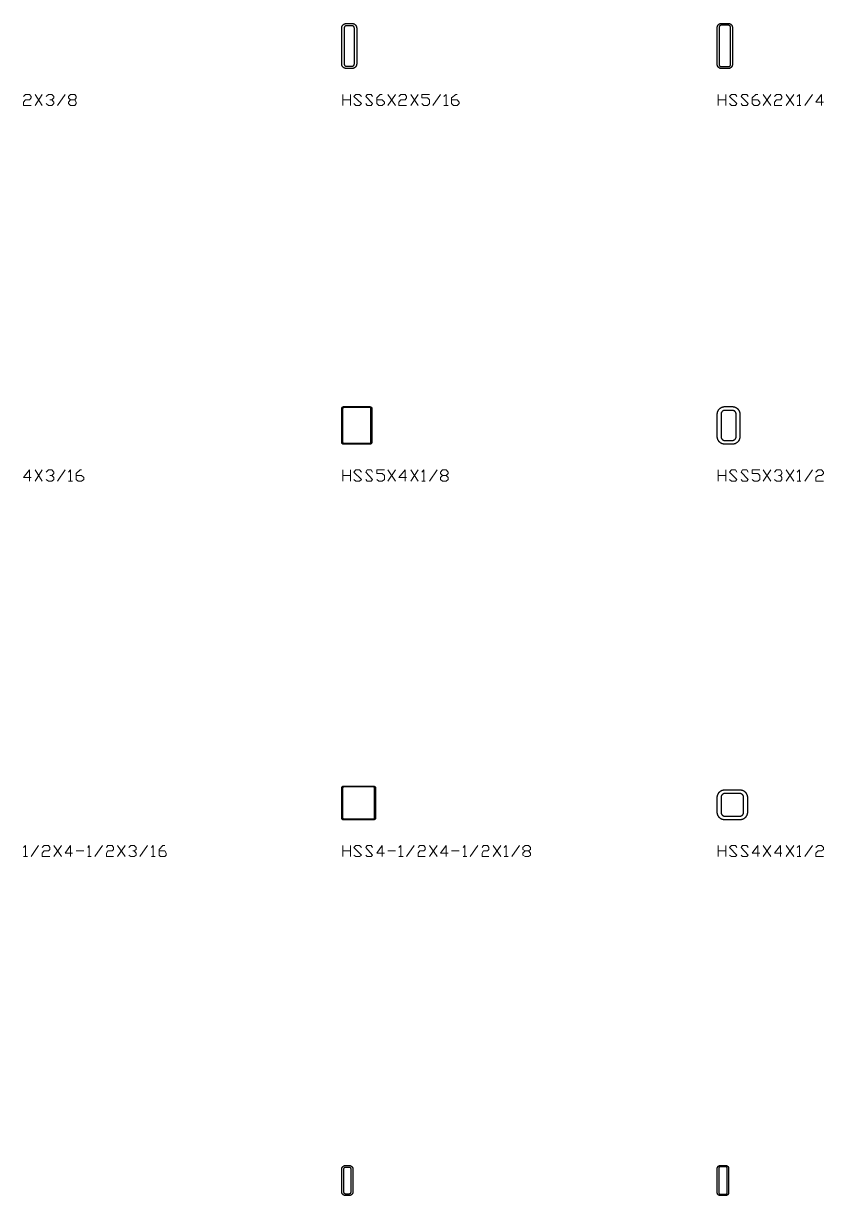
# Model space of a CAD drawing. Header units: inches. Extents: x 0 to 975, y -1305 to 34.
# Drawn here: x 107.6 to 214.1, y -1150 to -994 of the extents above; entities that cross this region are included whole.
import ezdxf

# ---------------------------------------------------------------- set-up
doc = ezdxf.new("R2010")
doc.units = ezdxf.units.IN
doc.header["$MEASUREMENT"] = 0
doc.layers.add('AISC_STEEL', color=7, linetype='Continuous')

msp = doc.modelspace()

# ---------------------------------------------------------------- linework, layer by layer
at = {"color": 3, "lineweight": 0}
for p, q in [((109.2, -1003.44), (110.12, -1004.92)), ((109.2, -1004.92), (110.12, -1003.44)), ((112.15, -1004.92), (113.17, -1003.44)), ((150.14, -1004.92), (150.14, -1003.44)), ((150.14, -1004.18), (151.16, -1004.18)), ((151.16, -1003.44), (151.16, -1004.92)), ((156.14, -1003.44), (157.15, -1004.92)), ((156.14, -1004.92), (157.15, -1003.44)), ((159.18, -1003.44), (160.2, -1004.92)), ((159.18, -1004.92), (160.2, -1003.44)), ((162.13, -1004.92), (163.15, -1003.44)), ((200.13, -1004.92), (200.13, -1003.44)), ((200.13, -1004.18), (201.14, -1004.18)), ((201.14, -1003.44), (201.14, -1004.92)), ((206.12, -1003.44), (207.13, -1004.92)), ((206.12, -1004.92), (207.13, -1003.44)), ((209.16, -1003.44), (210.18, -1004.92)), ((209.16, -1004.92), (210.18, -1003.44)), ((211.65, -1004.92), (212.67, -1003.44)), ((163.61, -1004.92), (164.16, -1004.92)), ((210.64, -1004.92), (211.1, -1004.92)), ((109.2, -1053.43), (110.12, -1054.9)), ((109.2, -1054.9), (110.12, -1053.43)), ((112.15, -1054.9), (113.17, -1053.43)), ((150.14, -1054.9), (150.14, -1053.43)), ((150.14, -1054.16), (151.16, -1054.16)), ((151.16, -1053.43), (151.16, -1054.9)), ((156.14, -1053.43), (157.15, -1054.9)), ((156.14, -1054.9), (157.15, -1053.43)), ((159.18, -1053.43), (160.2, -1054.9)), ((159.18, -1054.9), (160.2, -1053.43)), ((161.67, -1054.9), (162.69, -1053.43)), ((200.13, -1054.9), (200.13, -1053.43)), ((200.13, -1054.16), (201.14, -1054.16)), ((201.14, -1053.43), (201.14, -1054.9)), ((206.12, -1053.43), (207.13, -1054.9)), ((206.12, -1054.9), (207.13, -1053.43)), ((209.16, -1053.43), (210.18, -1054.9)), ((209.16, -1054.9), (210.18, -1053.43)), ((211.65, -1054.9), (212.67, -1053.43)), ((113.63, -1054.9), (114.18, -1054.9)), ((160.66, -1054.9), (161.12, -1054.9)), ((210.64, -1054.9), (211.1, -1054.9)), ((108.65, -1104.88), (109.66, -1103.41)), ((111.69, -1103.41), (112.7, -1104.88)), ((111.69, -1104.88), (112.7, -1103.41)), ((114.64, -1104.14), (115.66, -1104.14)), ((117.13, -1104.88), (118.15, -1103.41)), ((120.17, -1103.41), (121.19, -1104.88)), ((120.17, -1104.88), (121.19, -1103.41)), ((123.13, -1104.88), (124.14, -1103.41)), ((150.14, -1104.88), (150.14, -1103.41)), ((150.14, -1104.14), (151.16, -1104.14)), ((151.16, -1103.41), (151.16, -1104.88)), ((156.14, -1104.14), (157.15, -1104.14)), ((158.63, -1104.88), (159.64, -1103.41)), ((161.67, -1103.41), (162.69, -1104.88)), ((161.67, -1104.88), (162.69, -1103.41)), ((164.62, -1104.14), (165.64, -1104.14)), ((167.11, -1104.88), (168.13, -1103.41)), ((170.16, -1103.41), (171.17, -1104.88)), ((170.16, -1104.88), (171.17, -1103.41)), ((172.65, -1104.88), (173.66, -1103.41)), ((200.13, -1104.88), (200.13, -1103.41)), ((200.13, -1104.14), (201.14, -1104.14)), ((201.14, -1103.41), (201.14, -1104.88)), ((206.12, -1103.41), (207.13, -1104.88)), ((206.12, -1104.88), (207.13, -1103.41)), ((209.16, -1103.41), (210.18, -1104.88)), ((209.16, -1104.88), (210.18, -1103.41)), ((211.65, -1104.88), (212.67, -1103.41)), ((107.63, -1104.88), (108.19, -1104.88)), ((116.21, -1104.88), (116.67, -1104.88)), ((124.69, -1104.88), (125.15, -1104.88)), ((157.61, -1104.88), (158.17, -1104.88)), ((166.19, -1104.88), (166.65, -1104.88)), ((171.63, -1104.88), (172.18, -1104.88)), ((210.64, -1104.88), (211.1, -1104.88))]:
    msp.add_line(p, q, dxfattribs=at)
for points in [[(107.63, -1003.72), (107.91, -1003.44), (108.46, -1003.44), (108.65, -1003.72), (108.65, -1003.91), (108.46, -1004.18), (107.91, -1004.18), (107.63, -1004.46), (107.63, -1004.92), (108.65, -1004.92)], [(110.68, -1003.72), (110.95, -1003.44), (111.41, -1003.44), (111.69, -1003.72), (111.69, -1003.91), (111.41, -1004.18), (111.14, -1004.18)], [(111.41, -1004.18), (111.69, -1004.46), (111.69, -1004.64), (111.41, -1004.92), (110.95, -1004.92), (110.68, -1004.64)], [(114.46, -1004.18), (114.64, -1004.46), (114.64, -1004.64), (114.46, -1004.92), (113.9, -1004.92), (113.63, -1004.64), (113.63, -1004.46), (113.9, -1004.18), (114.46, -1004.18), (114.64, -1003.91), (114.64, -1003.72), (114.46, -1003.44), (113.9, -1003.44), (113.63, -1003.72), (113.63, -1003.91), (113.9, -1004.18)], [(151.62, -1004.64), (151.9, -1004.92), (152.36, -1004.92), (152.63, -1004.64), (151.62, -1003.72), (151.9, -1003.44), (152.36, -1003.44), (152.63, -1003.72)], [(153.19, -1004.64), (153.37, -1004.92), (153.93, -1004.92), (154.11, -1004.64), (153.19, -1003.72), (153.37, -1003.44), (153.93, -1003.44), (154.11, -1003.72)], [(154.66, -1004.18), (155.4, -1004.18), (155.68, -1004.46), (155.68, -1004.64), (155.4, -1004.92), (154.94, -1004.92), (154.66, -1004.64), (154.66, -1003.91), (155.12, -1003.44), (155.4, -1003.44)], [(157.61, -1003.72), (157.89, -1003.44), (158.44, -1003.44), (158.63, -1003.72), (158.63, -1003.91), (158.44, -1004.18), (157.89, -1004.18), (157.61, -1004.46), (157.61, -1004.92), (158.63, -1004.92)], [(160.66, -1004.64), (160.93, -1004.92), (161.4, -1004.92), (161.67, -1004.64), (161.67, -1004.18), (161.4, -1003.91), (160.66, -1003.91), (160.66, -1003.44), (161.67, -1003.44)], [(163.61, -1003.72), (163.89, -1003.44), (163.89, -1004.92)], [(164.62, -1004.18), (165.36, -1004.18), (165.64, -1004.46), (165.64, -1004.64), (165.36, -1004.92), (164.9, -1004.92), (164.62, -1004.64), (164.62, -1003.91), (165.18, -1003.44), (165.36, -1003.44)], [(201.6, -1004.64), (201.88, -1004.92), (202.43, -1004.92), (202.62, -1004.64), (201.6, -1003.72), (201.88, -1003.44), (202.43, -1003.44), (202.62, -1003.72)], [(203.17, -1004.64), (203.35, -1004.92), (203.91, -1004.92), (204.09, -1004.64), (203.17, -1003.72), (203.35, -1003.44), (203.91, -1003.44), (204.09, -1003.72)], [(204.64, -1004.18), (205.38, -1004.18), (205.66, -1004.46), (205.66, -1004.64), (205.38, -1004.92), (204.92, -1004.92), (204.64, -1004.64), (204.64, -1003.91), (205.11, -1003.44), (205.38, -1003.44)], [(207.6, -1003.72), (207.87, -1003.44), (208.43, -1003.44), (208.61, -1003.72), (208.61, -1003.91), (208.43, -1004.18), (207.87, -1004.18), (207.6, -1004.46), (207.6, -1004.92), (208.61, -1004.92)], [(210.64, -1003.72), (210.92, -1003.44), (210.92, -1004.92)], [(214.14, -1004.46), (213.13, -1004.46), (213.87, -1003.44), (213.87, -1004.92)], [(108.65, -1054.44), (107.63, -1054.44), (108.46, -1053.43), (108.46, -1054.9)], [(110.68, -1053.7), (110.95, -1053.43), (111.41, -1053.43), (111.69, -1053.7), (111.69, -1053.89), (111.41, -1054.16), (111.14, -1054.16)], [(111.41, -1054.16), (111.69, -1054.44), (111.69, -1054.72), (111.41, -1054.9), (110.95, -1054.9), (110.68, -1054.72)], [(113.63, -1053.7), (113.9, -1053.43), (113.9, -1054.9)], [(114.64, -1054.16), (115.38, -1054.16), (115.66, -1054.44), (115.66, -1054.72), (115.38, -1054.9), (114.92, -1054.9), (114.64, -1054.72), (114.64, -1053.89), (115.19, -1053.43), (115.38, -1053.43)], [(151.62, -1054.72), (151.9, -1054.9), (152.36, -1054.9), (152.63, -1054.72), (151.62, -1053.7), (151.9, -1053.43), (152.36, -1053.43), (152.63, -1053.7)], [(153.19, -1054.72), (153.37, -1054.9), (153.93, -1054.9), (154.11, -1054.72), (153.19, -1053.7), (153.37, -1053.43), (153.93, -1053.43), (154.11, -1053.7)], [(154.66, -1054.72), (154.94, -1054.9), (155.4, -1054.9), (155.68, -1054.72), (155.68, -1054.16), (155.4, -1053.89), (154.66, -1053.89), (154.66, -1053.43), (155.68, -1053.43)], [(158.63, -1054.44), (157.61, -1054.44), (158.44, -1053.43), (158.44, -1054.9)], [(160.66, -1053.7), (160.93, -1053.43), (160.93, -1054.9)], [(163.89, -1054.16), (164.16, -1054.44), (164.16, -1054.72), (163.89, -1054.9), (163.42, -1054.9), (163.15, -1054.72), (163.15, -1054.44), (163.42, -1054.16), (163.89, -1054.16), (164.16, -1053.89), (164.16, -1053.7), (163.89, -1053.43), (163.42, -1053.43), (163.15, -1053.7), (163.15, -1053.89), (163.42, -1054.16)], [(201.6, -1054.72), (201.88, -1054.9), (202.43, -1054.9), (202.62, -1054.72), (201.6, -1053.7), (201.88, -1053.43), (202.43, -1053.43), (202.62, -1053.7)], [(203.17, -1054.72), (203.35, -1054.9), (203.91, -1054.9), (204.09, -1054.72), (203.17, -1053.7), (203.35, -1053.43), (203.91, -1053.43), (204.09, -1053.7)], [(204.64, -1054.72), (204.92, -1054.9), (205.38, -1054.9), (205.66, -1054.72), (205.66, -1054.16), (205.38, -1053.89), (204.64, -1053.89), (204.64, -1053.43), (205.66, -1053.43)], [(207.6, -1053.7), (207.87, -1053.43), (208.43, -1053.43), (208.61, -1053.7), (208.61, -1053.89), (208.43, -1054.16), (208.15, -1054.16)], [(208.43, -1054.16), (208.61, -1054.44), (208.61, -1054.72), (208.43, -1054.9), (207.87, -1054.9), (207.6, -1054.72)], [(210.64, -1053.7), (210.92, -1053.43), (210.92, -1054.9)], [(213.13, -1053.7), (213.41, -1053.43), (213.87, -1053.43), (214.14, -1053.7), (214.14, -1053.89), (213.87, -1054.16), (213.41, -1054.16), (213.13, -1054.44), (213.13, -1054.9), (214.14, -1054.9)], [(107.63, -1103.68), (107.91, -1103.41), (107.91, -1104.88)], [(110.12, -1103.68), (110.4, -1103.41), (110.95, -1103.41), (111.14, -1103.68), (111.14, -1103.96), (110.95, -1104.14), (110.4, -1104.14), (110.12, -1104.42), (110.12, -1104.88), (111.14, -1104.88)], [(114.18, -1104.42), (113.17, -1104.42), (113.9, -1103.41), (113.9, -1104.88)], [(116.21, -1103.68), (116.39, -1103.41), (116.39, -1104.88)], [(118.7, -1103.68), (118.88, -1103.41), (119.44, -1103.41), (119.62, -1103.68), (119.62, -1103.96), (119.44, -1104.14), (118.88, -1104.14), (118.7, -1104.42), (118.7, -1104.88), (119.62, -1104.88)], [(121.65, -1103.68), (121.93, -1103.41), (122.39, -1103.41), (122.66, -1103.68), (122.66, -1103.96), (122.39, -1104.14), (122.2, -1104.14)], [(122.39, -1104.14), (122.66, -1104.42), (122.66, -1104.7), (122.39, -1104.88), (121.93, -1104.88), (121.65, -1104.7)], [(124.69, -1103.68), (124.88, -1103.41), (124.88, -1104.88)], [(125.71, -1104.14), (126.45, -1104.14), (126.63, -1104.42), (126.63, -1104.7), (126.45, -1104.88), (125.89, -1104.88), (125.71, -1104.7), (125.71, -1103.96), (126.17, -1103.41), (126.45, -1103.41)], [(151.62, -1104.7), (151.9, -1104.88), (152.36, -1104.88), (152.63, -1104.7), (151.62, -1103.68), (151.9, -1103.41), (152.36, -1103.41), (152.63, -1103.68)], [(153.19, -1104.7), (153.37, -1104.88), (153.93, -1104.88), (154.11, -1104.7), (153.19, -1103.68), (153.37, -1103.41), (153.93, -1103.41), (154.11, -1103.68)], [(155.68, -1104.42), (154.66, -1104.42), (155.4, -1103.41), (155.4, -1104.88)], [(157.61, -1103.68), (157.89, -1103.41), (157.89, -1104.88)], [(160.2, -1103.68), (160.38, -1103.41), (160.93, -1103.41), (161.12, -1103.68), (161.12, -1103.96), (160.93, -1104.14), (160.38, -1104.14), (160.2, -1104.42), (160.2, -1104.88), (161.12, -1104.88)], [(164.16, -1104.42), (163.15, -1104.42), (163.89, -1103.41), (163.89, -1104.88)], [(166.19, -1103.68), (166.38, -1103.41), (166.38, -1104.88)], [(168.68, -1103.68), (168.86, -1103.41), (169.42, -1103.41), (169.6, -1103.68), (169.6, -1103.96), (169.42, -1104.14), (168.86, -1104.14), (168.68, -1104.42), (168.68, -1104.88), (169.6, -1104.88)], [(171.63, -1103.68), (171.91, -1103.41), (171.91, -1104.88)], [(174.86, -1104.14), (175.14, -1104.42), (175.14, -1104.7), (174.86, -1104.88), (174.4, -1104.88), (174.12, -1104.7), (174.12, -1104.42), (174.4, -1104.14), (174.86, -1104.14), (175.14, -1103.96), (175.14, -1103.68), (174.86, -1103.41), (174.4, -1103.41), (174.12, -1103.68), (174.12, -1103.96), (174.4, -1104.14)], [(201.6, -1104.7), (201.88, -1104.88), (202.43, -1104.88), (202.62, -1104.7), (201.6, -1103.68), (201.88, -1103.41), (202.43, -1103.41), (202.62, -1103.68)], [(203.17, -1104.7), (203.35, -1104.88), (203.91, -1104.88), (204.09, -1104.7), (203.17, -1103.68), (203.35, -1103.41), (203.91, -1103.41), (204.09, -1103.68)], [(205.66, -1104.42), (204.64, -1104.42), (205.38, -1103.41), (205.38, -1104.88)], [(208.61, -1104.42), (207.6, -1104.42), (208.43, -1103.41), (208.43, -1104.88)], [(210.64, -1103.68), (210.92, -1103.41), (210.92, -1104.88)], [(213.13, -1103.68), (213.41, -1103.41), (213.87, -1103.41), (214.14, -1103.68), (214.14, -1103.96), (213.87, -1104.14), (213.41, -1104.14), (213.13, -1104.42), (213.13, -1104.88), (214.14, -1104.88)]]:
    msp.add_lwpolyline(points, dxfattribs=at)
at = {"layer": 'AISC_STEEL'}
for points in [[(151.38, -994), (151.4, -994), (151.43, -994), (151.46, -994.01), (151.49, -994.01), (151.52, -994.02), (151.55, -994.03), (151.58, -994.03), (151.61, -994.04), (151.63, -994.06), (151.66, -994.07), (151.69, -994.08), (151.71, -994.1), (151.74, -994.12), (151.76, -994.13), (151.78, -994.15), (151.81, -994.17), (151.83, -994.19), (151.85, -994.22), (151.87, -994.24), (151.88, -994.26), (151.9, -994.29), (151.92, -994.31), (151.93, -994.34), (151.94, -994.37), (151.96, -994.39), (151.97, -994.42), (151.97, -994.45), (151.98, -994.48), (151.99, -994.51), (151.99, -994.54), (152, -994.57), (152, -994.6), (152, -994.62), (152, -999.38), (152, -999.4), (152, -999.43), (151.99, -999.46), (151.99, -999.49), (151.98, -999.52), (151.97, -999.55), (151.97, -999.58), (151.96, -999.61), (151.94, -999.63), (151.93, -999.66), (151.92, -999.69), (151.9, -999.71), (151.88, -999.74), (151.87, -999.76), (151.85, -999.78), (151.83, -999.81), (151.81, -999.83), (151.78, -999.85), (151.76, -999.87), (151.74, -999.88), (151.71, -999.9), (151.69, -999.92), (151.66, -999.93), (151.63, -999.94), (151.61, -999.96), (151.58, -999.97), (151.55, -999.97), (151.52, -999.98), (151.49, -999.99), (151.46, -999.99), (151.43, -1000), (151.4, -1000), (151.38, -1000), (150.62, -1000), (150.6, -1000), (150.57, -1000), (150.54, -999.99), (150.51, -999.99), (150.48, -999.98), (150.45, -999.97), (150.42, -999.97), (150.39, -999.96), (150.37, -999.94), (150.34, -999.93), (150.31, -999.92), (150.29, -999.9), (150.26, -999.88), (150.24, -999.87), (150.22, -999.85), (150.19, -999.83), (150.17, -999.81), (150.15, -999.78), (150.13, -999.76), (150.12, -999.74), (150.1, -999.71), (150.08, -999.69), (150.07, -999.66), (150.06, -999.63), (150.04, -999.61), (150.03, -999.58), (150.03, -999.55), (150.02, -999.52), (150.01, -999.49), (150.01, -999.46), (150, -999.43), (150, -999.4), (150, -999.38), (150, -994.62), (150, -994.6), (150, -994.57), (150.01, -994.54), (150.01, -994.51), (150.02, -994.48), (150.03, -994.45), (150.03, -994.42), (150.04, -994.39), (150.06, -994.37), (150.07, -994.34), (150.08, -994.31), (150.1, -994.29), (150.12, -994.26), (150.13, -994.24), (150.15, -994.22), (150.17, -994.19), (150.19, -994.17), (150.22, -994.15), (150.24, -994.13), (150.26, -994.12), (150.29, -994.1), (150.31, -994.08), (150.34, -994.07), (150.37, -994.06), (150.39, -994.04), (150.42, -994.03), (150.45, -994.03), (150.48, -994.02), (150.51, -994.01), (150.54, -994.01), (150.57, -994), (150.6, -994), (150.62, -994)], [(150.62, -994.31), (150.6, -994.31), (150.57, -994.32), (150.54, -994.32), (150.51, -994.33), (150.49, -994.35), (150.46, -994.36), (150.44, -994.38), (150.41, -994.39), (150.39, -994.41), (150.38, -994.44), (150.36, -994.46), (150.35, -994.49), (150.33, -994.51), (150.32, -994.54), (150.32, -994.57), (150.31, -994.6), (150.31, -994.62), (150.31, -999.38), (150.31, -999.4), (150.32, -999.43), (150.32, -999.46), (150.33, -999.49), (150.35, -999.51), (150.36, -999.54), (150.38, -999.56), (150.39, -999.59), (150.41, -999.61), (150.44, -999.62), (150.46, -999.64), (150.49, -999.65), (150.51, -999.67), (150.54, -999.68), (150.57, -999.68), (150.6, -999.69), (150.62, -999.69), (151.38, -999.69), (151.4, -999.69), (151.43, -999.68), (151.46, -999.68), (151.49, -999.67), (151.51, -999.65), (151.54, -999.64), (151.56, -999.62), (151.59, -999.61), (151.61, -999.59), (151.62, -999.56), (151.64, -999.54), (151.65, -999.51), (151.67, -999.49), (151.68, -999.46), (151.68, -999.43), (151.69, -999.4), (151.69, -999.38), (151.69, -994.62), (151.69, -994.6), (151.68, -994.57), (151.68, -994.54), (151.67, -994.51), (151.65, -994.49), (151.64, -994.46), (151.62, -994.44), (151.61, -994.41), (151.59, -994.39), (151.56, -994.38), (151.54, -994.36), (151.51, -994.35), (151.49, -994.33), (151.46, -994.32), (151.43, -994.32), (151.4, -994.31), (151.38, -994.31)], [(201.5, -994), (201.53, -994), (201.56, -994), (201.59, -994.01), (201.62, -994.01), (201.64, -994.02), (201.67, -994.03), (201.7, -994.04), (201.72, -994.05), (201.75, -994.07), (201.77, -994.08), (201.8, -994.1), (201.82, -994.12), (201.84, -994.14), (201.86, -994.16), (201.88, -994.18), (201.9, -994.2), (201.92, -994.23), (201.93, -994.25), (201.95, -994.28), (201.96, -994.3), (201.97, -994.33), (201.98, -994.36), (201.99, -994.38), (201.99, -994.41), (202, -994.44), (202, -994.47), (202, -994.5), (202, -999.5), (202, -999.53), (202, -999.56), (201.99, -999.59), (201.99, -999.62), (201.98, -999.64), (201.97, -999.67), (201.96, -999.7), (201.95, -999.72), (201.93, -999.75), (201.92, -999.77), (201.9, -999.8), (201.88, -999.82), (201.86, -999.84), (201.84, -999.86), (201.82, -999.88), (201.8, -999.9), (201.77, -999.92), (201.75, -999.93), (201.72, -999.95), (201.7, -999.96), (201.67, -999.97), (201.64, -999.98), (201.62, -999.99), (201.59, -999.99), (201.56, -1000), (201.53, -1000), (201.5, -1000), (200.5, -1000), (200.47, -1000), (200.44, -1000), (200.41, -999.99), (200.38, -999.99), (200.36, -999.98), (200.33, -999.97), (200.3, -999.96), (200.28, -999.95), (200.25, -999.93), (200.23, -999.92), (200.2, -999.9), (200.18, -999.88), (200.16, -999.86), (200.14, -999.84), (200.12, -999.82), (200.1, -999.8), (200.08, -999.77), (200.07, -999.75), (200.05, -999.72), (200.04, -999.7), (200.03, -999.67), (200.02, -999.64), (200.01, -999.62), (200.01, -999.59), (200, -999.56), (200, -999.53), (200, -999.5), (200, -994.5), (200, -994.47), (200, -994.44), (200.01, -994.41), (200.01, -994.38), (200.02, -994.36), (200.03, -994.33), (200.04, -994.3), (200.05, -994.28), (200.07, -994.25), (200.08, -994.23), (200.1, -994.2), (200.12, -994.18), (200.14, -994.16), (200.16, -994.14), (200.18, -994.12), (200.2, -994.1), (200.23, -994.08), (200.25, -994.07), (200.28, -994.05), (200.3, -994.04), (200.33, -994.03), (200.36, -994.02), (200.38, -994.01), (200.41, -994.01), (200.44, -994), (200.47, -994), (200.5, -994)], [(200.5, -994.25), (200.47, -994.25), (200.44, -994.26), (200.42, -994.26), (200.39, -994.27), (200.37, -994.29), (200.34, -994.3), (200.32, -994.32), (200.3, -994.34), (200.29, -994.37), (200.27, -994.39), (200.26, -994.42), (200.26, -994.44), (200.25, -994.47), (200.25, -994.5), (200.25, -999.5), (200.25, -999.53), (200.26, -999.56), (200.26, -999.58), (200.27, -999.61), (200.29, -999.63), (200.3, -999.66), (200.32, -999.68), (200.34, -999.7), (200.37, -999.71), (200.39, -999.73), (200.42, -999.74), (200.44, -999.74), (200.47, -999.75), (200.5, -999.75), (201.5, -999.75), (201.53, -999.75), (201.56, -999.74), (201.58, -999.74), (201.61, -999.73), (201.63, -999.71), (201.66, -999.7), (201.68, -999.68), (201.7, -999.66), (201.71, -999.63), (201.73, -999.61), (201.74, -999.58), (201.74, -999.56), (201.75, -999.53), (201.75, -999.5), (201.75, -994.5), (201.75, -994.47), (201.74, -994.44), (201.74, -994.42), (201.73, -994.39), (201.71, -994.37), (201.7, -994.34), (201.68, -994.32), (201.66, -994.3), (201.63, -994.29), (201.61, -994.27), (201.58, -994.26), (201.56, -994.26), (201.53, -994.25), (201.5, -994.25)], [(153.75, -1045), (153.78, -1045), (153.81, -1045.01), (153.83, -1045.01), (153.86, -1045.02), (153.88, -1045.04), (153.91, -1045.05), (153.93, -1045.07), (153.95, -1045.09), (153.96, -1045.12), (153.98, -1045.14), (153.99, -1045.17), (153.99, -1045.19), (154, -1045.22), (154, -1045.25), (154, -1049.75), (154, -1049.78), (153.99, -1049.81), (153.99, -1049.83), (153.98, -1049.86), (153.96, -1049.88), (153.95, -1049.91), (153.93, -1049.93), (153.91, -1049.95), (153.88, -1049.96), (153.86, -1049.98), (153.83, -1049.99), (153.81, -1049.99), (153.78, -1050), (153.75, -1050), (150.25, -1050), (150.22, -1050), (150.19, -1049.99), (150.17, -1049.99), (150.14, -1049.98), (150.12, -1049.96), (150.09, -1049.95), (150.07, -1049.93), (150.05, -1049.91), (150.04, -1049.88), (150.02, -1049.86), (150.01, -1049.83), (150.01, -1049.81), (150, -1049.78), (150, -1049.75), (150, -1045.25), (150, -1045.22), (150.01, -1045.19), (150.01, -1045.17), (150.02, -1045.14), (150.04, -1045.12), (150.05, -1045.09), (150.07, -1045.07), (150.09, -1045.05), (150.12, -1045.04), (150.14, -1045.02), (150.17, -1045.01), (150.19, -1045.01), (150.22, -1045), (150.25, -1045)], [(150.25, -1045.12), (150.23, -1045.13), (150.22, -1045.13), (150.2, -1045.13), (150.19, -1045.14), (150.17, -1045.15), (150.16, -1045.16), (150.15, -1045.17), (150.14, -1045.19), (150.13, -1045.2), (150.13, -1045.22), (150.13, -1045.23), (150.12, -1045.25), (150.12, -1049.75), (150.13, -1049.77), (150.13, -1049.78), (150.13, -1049.8), (150.14, -1049.81), (150.15, -1049.83), (150.16, -1049.84), (150.17, -1049.85), (150.19, -1049.86), (150.2, -1049.87), (150.22, -1049.87), (150.23, -1049.87), (150.25, -1049.88), (153.75, -1049.88), (153.77, -1049.87), (153.78, -1049.87), (153.8, -1049.87), (153.81, -1049.86), (153.83, -1049.85), (153.84, -1049.84), (153.85, -1049.83), (153.86, -1049.81), (153.87, -1049.8), (153.87, -1049.78), (153.87, -1049.77), (153.88, -1049.75), (153.88, -1045.25), (153.87, -1045.23), (153.87, -1045.22), (153.87, -1045.2), (153.86, -1045.19), (153.85, -1045.17), (153.84, -1045.16), (153.83, -1045.15), (153.81, -1045.14), (153.8, -1045.13), (153.78, -1045.13), (153.77, -1045.13), (153.75, -1045.12)], [(202, -1045), (202.03, -1045), (202.06, -1045), (202.09, -1045), (202.12, -1045.01), (202.15, -1045.01), (202.18, -1045.02), (202.21, -1045.02), (202.23, -1045.03), (202.26, -1045.04), (202.29, -1045.04), (202.32, -1045.05), (202.35, -1045.06), (202.38, -1045.07), (202.4, -1045.08), (202.43, -1045.1), (202.46, -1045.11), (202.48, -1045.12), (202.51, -1045.14), (202.53, -1045.15), (202.56, -1045.17), (202.58, -1045.19), (202.61, -1045.21), (202.63, -1045.22), (202.65, -1045.24), (202.67, -1045.26), (202.7, -1045.28), (202.72, -1045.3), (202.74, -1045.33), (202.76, -1045.35), (202.78, -1045.37), (202.79, -1045.39), (202.81, -1045.42), (202.83, -1045.44), (202.85, -1045.47), (202.86, -1045.49), (202.88, -1045.52), (202.89, -1045.54), (202.9, -1045.57), (202.92, -1045.6), (202.93, -1045.62), (202.94, -1045.65), (202.95, -1045.68), (202.96, -1045.71), (202.96, -1045.74), (202.97, -1045.77), (202.98, -1045.79), (202.98, -1045.82), (202.99, -1045.85), (202.99, -1045.88), (203, -1045.91), (203, -1045.94), (203, -1045.97), (203, -1046), (203, -1049), (203, -1049.03), (203, -1049.06), (203, -1049.09), (202.99, -1049.12), (202.99, -1049.15), (202.98, -1049.18), (202.98, -1049.21), (202.97, -1049.23), (202.96, -1049.26), (202.96, -1049.29), (202.95, -1049.32), (202.94, -1049.35), (202.93, -1049.38), (202.92, -1049.4), (202.9, -1049.43), (202.89, -1049.46), (202.88, -1049.48), (202.86, -1049.51), (202.85, -1049.53), (202.83, -1049.56), (202.81, -1049.58), (202.79, -1049.61), (202.78, -1049.63), (202.76, -1049.65), (202.74, -1049.67), (202.72, -1049.7), (202.7, -1049.72), (202.67, -1049.74), (202.65, -1049.76), (202.63, -1049.78), (202.61, -1049.79), (202.58, -1049.81), (202.56, -1049.83), (202.53, -1049.85), (202.51, -1049.86), (202.48, -1049.88), (202.46, -1049.89), (202.43, -1049.9), (202.4, -1049.92), (202.38, -1049.93), (202.35, -1049.94), (202.32, -1049.95), (202.29, -1049.96), (202.26, -1049.96), (202.23, -1049.97), (202.21, -1049.98), (202.18, -1049.98), (202.15, -1049.99), (202.12, -1049.99), (202.09, -1050), (202.06, -1050), (202.03, -1050), (202, -1050), (201, -1050), (200.97, -1050), (200.94, -1050), (200.91, -1050), (200.88, -1049.99), (200.85, -1049.99), (200.82, -1049.98), (200.79, -1049.98), (200.77, -1049.97), (200.74, -1049.96), (200.71, -1049.96), (200.68, -1049.95), (200.65, -1049.94), (200.62, -1049.93), (200.6, -1049.92), (200.57, -1049.9), (200.54, -1049.89), (200.52, -1049.88), (200.49, -1049.86), (200.47, -1049.85), (200.44, -1049.83), (200.42, -1049.81), (200.39, -1049.79), (200.37, -1049.78), (200.35, -1049.76), (200.33, -1049.74), (200.3, -1049.72), (200.28, -1049.7), (200.26, -1049.67), (200.24, -1049.65), (200.22, -1049.63), (200.21, -1049.61), (200.19, -1049.58), (200.17, -1049.56), (200.15, -1049.53), (200.14, -1049.51), (200.12, -1049.48), (200.11, -1049.46), (200.1, -1049.43), (200.08, -1049.4), (200.07, -1049.38), (200.06, -1049.35), (200.05, -1049.32), (200.04, -1049.29), (200.04, -1049.26), (200.03, -1049.23), (200.02, -1049.21), (200.02, -1049.18), (200.01, -1049.15), (200.01, -1049.12), (200, -1049.09), (200, -1049.06), (200, -1049.03), (200, -1049), (200, -1046), (200, -1045.97), (200, -1045.94), (200, -1045.91), (200.01, -1045.88), (200.01, -1045.85), (200.02, -1045.82), (200.02, -1045.79), (200.03, -1045.77), (200.04, -1045.74), (200.04, -1045.71), (200.05, -1045.68), (200.06, -1045.65), (200.07, -1045.62), (200.08, -1045.6), (200.1, -1045.57), (200.11, -1045.54), (200.12, -1045.52), (200.14, -1045.49), (200.15, -1045.47), (200.17, -1045.44), (200.19, -1045.42), (200.21, -1045.39), (200.22, -1045.37), (200.24, -1045.35), (200.26, -1045.33), (200.28, -1045.3), (200.3, -1045.28), (200.33, -1045.26), (200.35, -1045.24), (200.37, -1045.22), (200.39, -1045.21), (200.42, -1045.19), (200.44, -1045.17), (200.47, -1045.15), (200.49, -1045.14), (200.52, -1045.12), (200.54, -1045.11), (200.57, -1045.1), (200.6, -1045.08), (200.62, -1045.07), (200.65, -1045.06), (200.68, -1045.05), (200.71, -1045.04), (200.74, -1045.04), (200.77, -1045.03), (200.79, -1045.02), (200.82, -1045.02), (200.85, -1045.01), (200.88, -1045.01), (200.91, -1045), (200.94, -1045), (200.97, -1045), (201, -1045)], [(201, -1045.5), (200.97, -1045.5), (200.94, -1045.5), (200.91, -1045.51), (200.88, -1045.51), (200.86, -1045.52), (200.83, -1045.53), (200.8, -1045.54), (200.78, -1045.55), (200.75, -1045.57), (200.73, -1045.58), (200.7, -1045.6), (200.68, -1045.62), (200.66, -1045.64), (200.64, -1045.66), (200.62, -1045.68), (200.6, -1045.7), (200.58, -1045.73), (200.57, -1045.75), (200.55, -1045.78), (200.54, -1045.8), (200.53, -1045.83), (200.52, -1045.86), (200.51, -1045.88), (200.51, -1045.91), (200.5, -1045.94), (200.5, -1045.97), (200.5, -1046), (200.5, -1049), (200.5, -1049.03), (200.5, -1049.06), (200.51, -1049.09), (200.51, -1049.12), (200.52, -1049.14), (200.53, -1049.17), (200.54, -1049.2), (200.55, -1049.22), (200.57, -1049.25), (200.58, -1049.27), (200.6, -1049.3), (200.62, -1049.32), (200.64, -1049.34), (200.66, -1049.36), (200.68, -1049.38), (200.7, -1049.4), (200.73, -1049.42), (200.75, -1049.43), (200.78, -1049.45), (200.8, -1049.46), (200.83, -1049.47), (200.86, -1049.48), (200.88, -1049.49), (200.91, -1049.49), (200.94, -1049.5), (200.97, -1049.5), (201, -1049.5), (202, -1049.5), (202.03, -1049.5), (202.06, -1049.5), (202.09, -1049.49), (202.12, -1049.49), (202.14, -1049.48), (202.17, -1049.47), (202.2, -1049.46), (202.22, -1049.45), (202.25, -1049.43), (202.27, -1049.42), (202.3, -1049.4), (202.32, -1049.38), (202.34, -1049.36), (202.36, -1049.34), (202.38, -1049.32), (202.4, -1049.3), (202.42, -1049.27), (202.43, -1049.25), (202.45, -1049.22), (202.46, -1049.2), (202.47, -1049.17), (202.48, -1049.14), (202.49, -1049.12), (202.49, -1049.09), (202.5, -1049.06), (202.5, -1049.03), (202.5, -1049), (202.5, -1046), (202.5, -1045.97), (202.5, -1045.94), (202.49, -1045.91), (202.49, -1045.88), (202.48, -1045.86), (202.47, -1045.83), (202.46, -1045.8), (202.45, -1045.78), (202.43, -1045.75), (202.42, -1045.73), (202.4, -1045.7), (202.38, -1045.68), (202.36, -1045.66), (202.34, -1045.64), (202.32, -1045.62), (202.3, -1045.6), (202.27, -1045.58), (202.25, -1045.57), (202.22, -1045.55), (202.2, -1045.54), (202.17, -1045.53), (202.14, -1045.52), (202.12, -1045.51), (202.09, -1045.51), (202.06, -1045.5), (202.03, -1045.5), (202, -1045.5)], [(154.25, -1095.5), (154.28, -1095.5), (154.31, -1095.51), (154.33, -1095.51), (154.36, -1095.52), (154.38, -1095.54), (154.41, -1095.55), (154.43, -1095.57), (154.45, -1095.59), (154.46, -1095.62), (154.48, -1095.64), (154.49, -1095.67), (154.49, -1095.69), (154.5, -1095.72), (154.5, -1095.75), (154.5, -1099.75), (154.5, -1099.78), (154.49, -1099.81), (154.49, -1099.83), (154.48, -1099.86), (154.46, -1099.88), (154.45, -1099.91), (154.43, -1099.93), (154.41, -1099.95), (154.38, -1099.96), (154.36, -1099.98), (154.33, -1099.99), (154.31, -1099.99), (154.28, -1100), (154.25, -1100), (150.25, -1100), (150.22, -1100), (150.19, -1099.99), (150.17, -1099.99), (150.14, -1099.98), (150.12, -1099.96), (150.09, -1099.95), (150.07, -1099.93), (150.05, -1099.91), (150.04, -1099.88), (150.02, -1099.86), (150.01, -1099.83), (150.01, -1099.81), (150, -1099.78), (150, -1099.75), (150, -1095.75), (150, -1095.72), (150.01, -1095.69), (150.01, -1095.67), (150.02, -1095.64), (150.04, -1095.62), (150.05, -1095.59), (150.07, -1095.57), (150.09, -1095.55), (150.12, -1095.54), (150.14, -1095.52), (150.17, -1095.51), (150.19, -1095.51), (150.22, -1095.5), (150.25, -1095.5)], [(150.25, -1095.62), (150.23, -1095.63), (150.22, -1095.63), (150.2, -1095.63), (150.19, -1095.64), (150.17, -1095.65), (150.16, -1095.66), (150.15, -1095.67), (150.14, -1095.69), (150.13, -1095.7), (150.13, -1095.72), (150.13, -1095.73), (150.12, -1095.75), (150.12, -1099.75), (150.13, -1099.77), (150.13, -1099.78), (150.13, -1099.8), (150.14, -1099.81), (150.15, -1099.83), (150.16, -1099.84), (150.17, -1099.85), (150.19, -1099.86), (150.2, -1099.87), (150.22, -1099.87), (150.23, -1099.87), (150.25, -1099.88), (154.25, -1099.88), (154.27, -1099.87), (154.28, -1099.87), (154.3, -1099.87), (154.31, -1099.86), (154.33, -1099.85), (154.34, -1099.84), (154.35, -1099.83), (154.36, -1099.81), (154.37, -1099.8), (154.37, -1099.78), (154.37, -1099.77), (154.38, -1099.75), (154.38, -1095.75), (154.37, -1095.73), (154.37, -1095.72), (154.37, -1095.7), (154.36, -1095.69), (154.35, -1095.67), (154.34, -1095.66), (154.33, -1095.65), (154.31, -1095.64), (154.3, -1095.63), (154.28, -1095.63), (154.27, -1095.63), (154.25, -1095.62)], [(203, -1096), (203.03, -1096), (203.06, -1096), (203.09, -1096), (203.12, -1096.01), (203.15, -1096.01), (203.18, -1096.02), (203.21, -1096.02), (203.23, -1096.03), (203.26, -1096.04), (203.29, -1096.04), (203.32, -1096.05), (203.35, -1096.06), (203.38, -1096.07), (203.4, -1096.08), (203.43, -1096.1), (203.46, -1096.11), (203.48, -1096.12), (203.51, -1096.14), (203.53, -1096.15), (203.56, -1096.17), (203.58, -1096.19), (203.61, -1096.21), (203.63, -1096.22), (203.65, -1096.24), (203.67, -1096.26), (203.7, -1096.28), (203.72, -1096.3), (203.74, -1096.33), (203.76, -1096.35), (203.78, -1096.37), (203.79, -1096.39), (203.81, -1096.42), (203.83, -1096.44), (203.85, -1096.47), (203.86, -1096.49), (203.88, -1096.52), (203.89, -1096.54), (203.9, -1096.57), (203.92, -1096.6), (203.93, -1096.62), (203.94, -1096.65), (203.95, -1096.68), (203.96, -1096.71), (203.96, -1096.74), (203.97, -1096.77), (203.98, -1096.79), (203.98, -1096.82), (203.99, -1096.85), (203.99, -1096.88), (204, -1096.91), (204, -1096.94), (204, -1096.97), (204, -1097), (204, -1099), (204, -1099.03), (204, -1099.06), (204, -1099.09), (203.99, -1099.12), (203.99, -1099.15), (203.98, -1099.18), (203.98, -1099.21), (203.97, -1099.23), (203.96, -1099.26), (203.96, -1099.29), (203.95, -1099.32), (203.94, -1099.35), (203.93, -1099.38), (203.92, -1099.4), (203.9, -1099.43), (203.89, -1099.46), (203.88, -1099.48), (203.86, -1099.51), (203.85, -1099.53), (203.83, -1099.56), (203.81, -1099.58), (203.79, -1099.61), (203.78, -1099.63), (203.76, -1099.65), (203.74, -1099.67), (203.72, -1099.7), (203.7, -1099.72), (203.67, -1099.74), (203.65, -1099.76), (203.63, -1099.78), (203.61, -1099.79), (203.58, -1099.81), (203.56, -1099.83), (203.53, -1099.85), (203.51, -1099.86), (203.48, -1099.88), (203.46, -1099.89), (203.43, -1099.9), (203.4, -1099.92), (203.38, -1099.93), (203.35, -1099.94), (203.32, -1099.95), (203.29, -1099.96), (203.26, -1099.96), (203.23, -1099.97), (203.21, -1099.98), (203.18, -1099.98), (203.15, -1099.99), (203.12, -1099.99), (203.09, -1100), (203.06, -1100), (203.03, -1100), (203, -1100), (201, -1100), (200.97, -1100), (200.94, -1100), (200.91, -1100), (200.88, -1099.99), (200.85, -1099.99), (200.82, -1099.98), (200.79, -1099.98), (200.77, -1099.97), (200.74, -1099.96), (200.71, -1099.96), (200.68, -1099.95), (200.65, -1099.94), (200.62, -1099.93), (200.6, -1099.92), (200.57, -1099.9), (200.54, -1099.89), (200.52, -1099.88), (200.49, -1099.86), (200.47, -1099.85), (200.44, -1099.83), (200.42, -1099.81), (200.39, -1099.79), (200.37, -1099.78), (200.35, -1099.76), (200.33, -1099.74), (200.3, -1099.72), (200.28, -1099.7), (200.26, -1099.67), (200.24, -1099.65), (200.22, -1099.63), (200.21, -1099.61), (200.19, -1099.58), (200.17, -1099.56), (200.15, -1099.53), (200.14, -1099.51), (200.12, -1099.48), (200.11, -1099.46), (200.1, -1099.43), (200.08, -1099.4), (200.07, -1099.38), (200.06, -1099.35), (200.05, -1099.32), (200.04, -1099.29), (200.04, -1099.26), (200.03, -1099.23), (200.02, -1099.21), (200.02, -1099.18), (200.01, -1099.15), (200.01, -1099.12), (200, -1099.09), (200, -1099.06), (200, -1099.03), (200, -1099), (200, -1097), (200, -1096.97), (200, -1096.94), (200, -1096.91), (200.01, -1096.88), (200.01, -1096.85), (200.02, -1096.82), (200.02, -1096.79), (200.03, -1096.77), (200.04, -1096.74), (200.04, -1096.71), (200.05, -1096.68), (200.06, -1096.65), (200.07, -1096.62), (200.08, -1096.6), (200.1, -1096.57), (200.11, -1096.54), (200.12, -1096.52), (200.14, -1096.49), (200.15, -1096.47), (200.17, -1096.44), (200.19, -1096.42), (200.21, -1096.39), (200.22, -1096.37), (200.24, -1096.35), (200.26, -1096.33), (200.28, -1096.3), (200.3, -1096.28), (200.33, -1096.26), (200.35, -1096.24), (200.37, -1096.22), (200.39, -1096.21), (200.42, -1096.19), (200.44, -1096.17), (200.47, -1096.15), (200.49, -1096.14), (200.52, -1096.12), (200.54, -1096.11), (200.57, -1096.1), (200.6, -1096.08), (200.62, -1096.07), (200.65, -1096.06), (200.68, -1096.05), (200.71, -1096.04), (200.74, -1096.04), (200.77, -1096.03), (200.79, -1096.02), (200.82, -1096.02), (200.85, -1096.01), (200.88, -1096.01), (200.91, -1096), (200.94, -1096), (200.97, -1096), (201, -1096)], [(201, -1096.5), (200.97, -1096.5), (200.94, -1096.5), (200.91, -1096.51), (200.88, -1096.51), (200.86, -1096.52), (200.83, -1096.53), (200.8, -1096.54), (200.78, -1096.55), (200.75, -1096.57), (200.73, -1096.58), (200.7, -1096.6), (200.68, -1096.62), (200.66, -1096.64), (200.64, -1096.66), (200.62, -1096.68), (200.6, -1096.7), (200.58, -1096.73), (200.57, -1096.75), (200.55, -1096.78), (200.54, -1096.8), (200.53, -1096.83), (200.52, -1096.86), (200.51, -1096.88), (200.51, -1096.91), (200.5, -1096.94), (200.5, -1096.97), (200.5, -1097), (200.5, -1099), (200.5, -1099.03), (200.5, -1099.06), (200.51, -1099.09), (200.51, -1099.12), (200.52, -1099.14), (200.53, -1099.17), (200.54, -1099.2), (200.55, -1099.22), (200.57, -1099.25), (200.58, -1099.27), (200.6, -1099.3), (200.62, -1099.32), (200.64, -1099.34), (200.66, -1099.36), (200.68, -1099.38), (200.7, -1099.4), (200.73, -1099.42), (200.75, -1099.43), (200.78, -1099.45), (200.8, -1099.46), (200.83, -1099.47), (200.86, -1099.48), (200.88, -1099.49), (200.91, -1099.49), (200.94, -1099.5), (200.97, -1099.5), (201, -1099.5), (203, -1099.5), (203.03, -1099.5), (203.06, -1099.5), (203.09, -1099.49), (203.12, -1099.49), (203.14, -1099.48), (203.17, -1099.47), (203.2, -1099.46), (203.22, -1099.45), (203.25, -1099.43), (203.27, -1099.42), (203.3, -1099.4), (203.32, -1099.38), (203.34, -1099.36), (203.36, -1099.34), (203.38, -1099.32), (203.4, -1099.3), (203.42, -1099.27), (203.43, -1099.25), (203.45, -1099.22), (203.46, -1099.2), (203.47, -1099.17), (203.48, -1099.14), (203.49, -1099.12), (203.49, -1099.09), (203.5, -1099.06), (203.5, -1099.03), (203.5, -1099), (203.5, -1097), (203.5, -1096.97), (203.5, -1096.94), (203.49, -1096.91), (203.49, -1096.88), (203.48, -1096.86), (203.47, -1096.83), (203.46, -1096.8), (203.45, -1096.78), (203.43, -1096.75), (203.42, -1096.73), (203.4, -1096.7), (203.38, -1096.68), (203.36, -1096.66), (203.34, -1096.64), (203.32, -1096.62), (203.3, -1096.6), (203.27, -1096.58), (203.25, -1096.57), (203.22, -1096.55), (203.2, -1096.54), (203.17, -1096.53), (203.14, -1096.52), (203.12, -1096.51), (203.09, -1096.51), (203.06, -1096.5), (203.03, -1096.5), (203, -1096.5)], [(151, -1146), (151.03, -1146), (151.06, -1146), (151.09, -1146.01), (151.12, -1146.01), (151.14, -1146.02), (151.17, -1146.03), (151.2, -1146.04), (151.22, -1146.05), (151.25, -1146.07), (151.27, -1146.08), (151.3, -1146.1), (151.32, -1146.12), (151.34, -1146.14), (151.36, -1146.16), (151.38, -1146.18), (151.4, -1146.2), (151.42, -1146.23), (151.43, -1146.25), (151.45, -1146.28), (151.46, -1146.3), (151.47, -1146.33), (151.48, -1146.36), (151.49, -1146.38), (151.49, -1146.41), (151.5, -1146.44), (151.5, -1146.47), (151.5, -1146.5), (151.5, -1149.5), (151.5, -1149.53), (151.5, -1149.56), (151.49, -1149.59), (151.49, -1149.62), (151.48, -1149.64), (151.47, -1149.67), (151.46, -1149.7), (151.45, -1149.72), (151.43, -1149.75), (151.42, -1149.77), (151.4, -1149.8), (151.38, -1149.82), (151.36, -1149.84), (151.34, -1149.86), (151.32, -1149.88), (151.3, -1149.9), (151.27, -1149.92), (151.25, -1149.93), (151.22, -1149.95), (151.2, -1149.96), (151.17, -1149.97), (151.14, -1149.98), (151.12, -1149.99), (151.09, -1149.99), (151.06, -1150), (151.03, -1150), (151, -1150), (150.5, -1150), (150.47, -1150), (150.44, -1150), (150.41, -1149.99), (150.38, -1149.99), (150.36, -1149.98), (150.33, -1149.97), (150.3, -1149.96), (150.28, -1149.95), (150.25, -1149.93), (150.23, -1149.92), (150.2, -1149.9), (150.18, -1149.88), (150.16, -1149.86), (150.14, -1149.84), (150.12, -1149.82), (150.1, -1149.8), (150.08, -1149.77), (150.07, -1149.75), (150.05, -1149.72), (150.04, -1149.7), (150.03, -1149.67), (150.02, -1149.64), (150.01, -1149.62), (150.01, -1149.59), (150, -1149.56), (150, -1149.53), (150, -1149.5), (150, -1146.5), (150, -1146.47), (150, -1146.44), (150.01, -1146.41), (150.01, -1146.38), (150.02, -1146.36), (150.03, -1146.33), (150.04, -1146.3), (150.05, -1146.28), (150.07, -1146.25), (150.08, -1146.23), (150.1, -1146.2), (150.12, -1146.18), (150.14, -1146.16), (150.16, -1146.14), (150.18, -1146.12), (150.2, -1146.1), (150.23, -1146.08), (150.25, -1146.07), (150.28, -1146.05), (150.3, -1146.04), (150.33, -1146.03), (150.36, -1146.02), (150.38, -1146.01), (150.41, -1146.01), (150.44, -1146), (150.47, -1146), (150.5, -1146)], [(150.5, -1146.25), (150.47, -1146.25), (150.44, -1146.26), (150.42, -1146.26), (150.39, -1146.27), (150.37, -1146.29), (150.34, -1146.3), (150.32, -1146.32), (150.3, -1146.34), (150.29, -1146.37), (150.27, -1146.39), (150.26, -1146.42), (150.26, -1146.44), (150.25, -1146.47), (150.25, -1146.5), (150.25, -1149.5), (150.25, -1149.53), (150.26, -1149.56), (150.26, -1149.58), (150.27, -1149.61), (150.29, -1149.63), (150.3, -1149.66), (150.32, -1149.68), (150.34, -1149.7), (150.37, -1149.71), (150.39, -1149.73), (150.42, -1149.74), (150.44, -1149.74), (150.47, -1149.75), (150.5, -1149.75), (151, -1149.75), (151.03, -1149.75), (151.06, -1149.74), (151.08, -1149.74), (151.11, -1149.73), (151.13, -1149.71), (151.16, -1149.7), (151.18, -1149.68), (151.2, -1149.66), (151.21, -1149.63), (151.23, -1149.61), (151.24, -1149.58), (151.24, -1149.56), (151.25, -1149.53), (151.25, -1149.5), (151.25, -1146.5), (151.25, -1146.47), (151.24, -1146.44), (151.24, -1146.42), (151.23, -1146.39), (151.21, -1146.37), (151.2, -1146.34), (151.18, -1146.32), (151.16, -1146.3), (151.13, -1146.29), (151.11, -1146.27), (151.08, -1146.26), (151.06, -1146.26), (151.03, -1146.25), (151, -1146.25)], [(201.12, -1146), (201.15, -1146), (201.18, -1146), (201.21, -1146.01), (201.24, -1146.02), (201.27, -1146.03), (201.3, -1146.04), (201.32, -1146.06), (201.35, -1146.07), (201.37, -1146.09), (201.39, -1146.11), (201.41, -1146.13), (201.43, -1146.15), (201.44, -1146.18), (201.46, -1146.2), (201.47, -1146.23), (201.48, -1146.26), (201.49, -1146.29), (201.5, -1146.32), (201.5, -1146.35), (201.5, -1146.38), (201.5, -1149.62), (201.5, -1149.65), (201.5, -1149.68), (201.49, -1149.71), (201.48, -1149.74), (201.47, -1149.77), (201.46, -1149.8), (201.44, -1149.82), (201.43, -1149.85), (201.41, -1149.87), (201.39, -1149.89), (201.37, -1149.91), (201.35, -1149.93), (201.32, -1149.94), (201.3, -1149.96), (201.27, -1149.97), (201.24, -1149.98), (201.21, -1149.99), (201.18, -1150), (201.15, -1150), (201.12, -1150), (200.38, -1150), (200.35, -1150), (200.32, -1150), (200.29, -1149.99), (200.26, -1149.98), (200.23, -1149.97), (200.2, -1149.96), (200.18, -1149.94), (200.15, -1149.93), (200.13, -1149.91), (200.11, -1149.89), (200.09, -1149.87), (200.07, -1149.85), (200.06, -1149.82), (200.04, -1149.8), (200.03, -1149.77), (200.02, -1149.74), (200.01, -1149.71), (200, -1149.68), (200, -1149.65), (200, -1149.62), (200, -1146.38), (200, -1146.35), (200, -1146.32), (200.01, -1146.29), (200.02, -1146.26), (200.03, -1146.23), (200.04, -1146.2), (200.06, -1146.18), (200.07, -1146.15), (200.09, -1146.13), (200.11, -1146.11), (200.13, -1146.09), (200.15, -1146.07), (200.18, -1146.06), (200.2, -1146.04), (200.23, -1146.03), (200.26, -1146.02), (200.29, -1146.01), (200.32, -1146), (200.35, -1146), (200.38, -1146)], [(200.38, -1146.19), (200.35, -1146.19), (200.33, -1146.19), (200.3, -1146.2), (200.28, -1146.21), (200.26, -1146.23), (200.24, -1146.24), (200.23, -1146.26), (200.21, -1146.28), (200.2, -1146.3), (200.19, -1146.33), (200.19, -1146.35), (200.19, -1146.38), (200.19, -1149.62), (200.19, -1149.65), (200.19, -1149.67), (200.2, -1149.7), (200.21, -1149.72), (200.23, -1149.74), (200.24, -1149.76), (200.26, -1149.77), (200.28, -1149.79), (200.3, -1149.8), (200.33, -1149.81), (200.35, -1149.81), (200.38, -1149.81), (201.12, -1149.81), (201.15, -1149.81), (201.17, -1149.81), (201.2, -1149.8), (201.22, -1149.79), (201.24, -1149.77), (201.26, -1149.76), (201.27, -1149.74), (201.29, -1149.72), (201.3, -1149.7), (201.31, -1149.67), (201.31, -1149.65), (201.31, -1149.62), (201.31, -1146.38), (201.31, -1146.35), (201.31, -1146.33), (201.3, -1146.3), (201.29, -1146.28), (201.27, -1146.26), (201.26, -1146.24), (201.24, -1146.23), (201.22, -1146.21), (201.2, -1146.2), (201.17, -1146.19), (201.15, -1146.19), (201.12, -1146.19)]]:
    msp.add_lwpolyline(points, close=True, dxfattribs=at)

doc.saveas('drawing.dxf')
